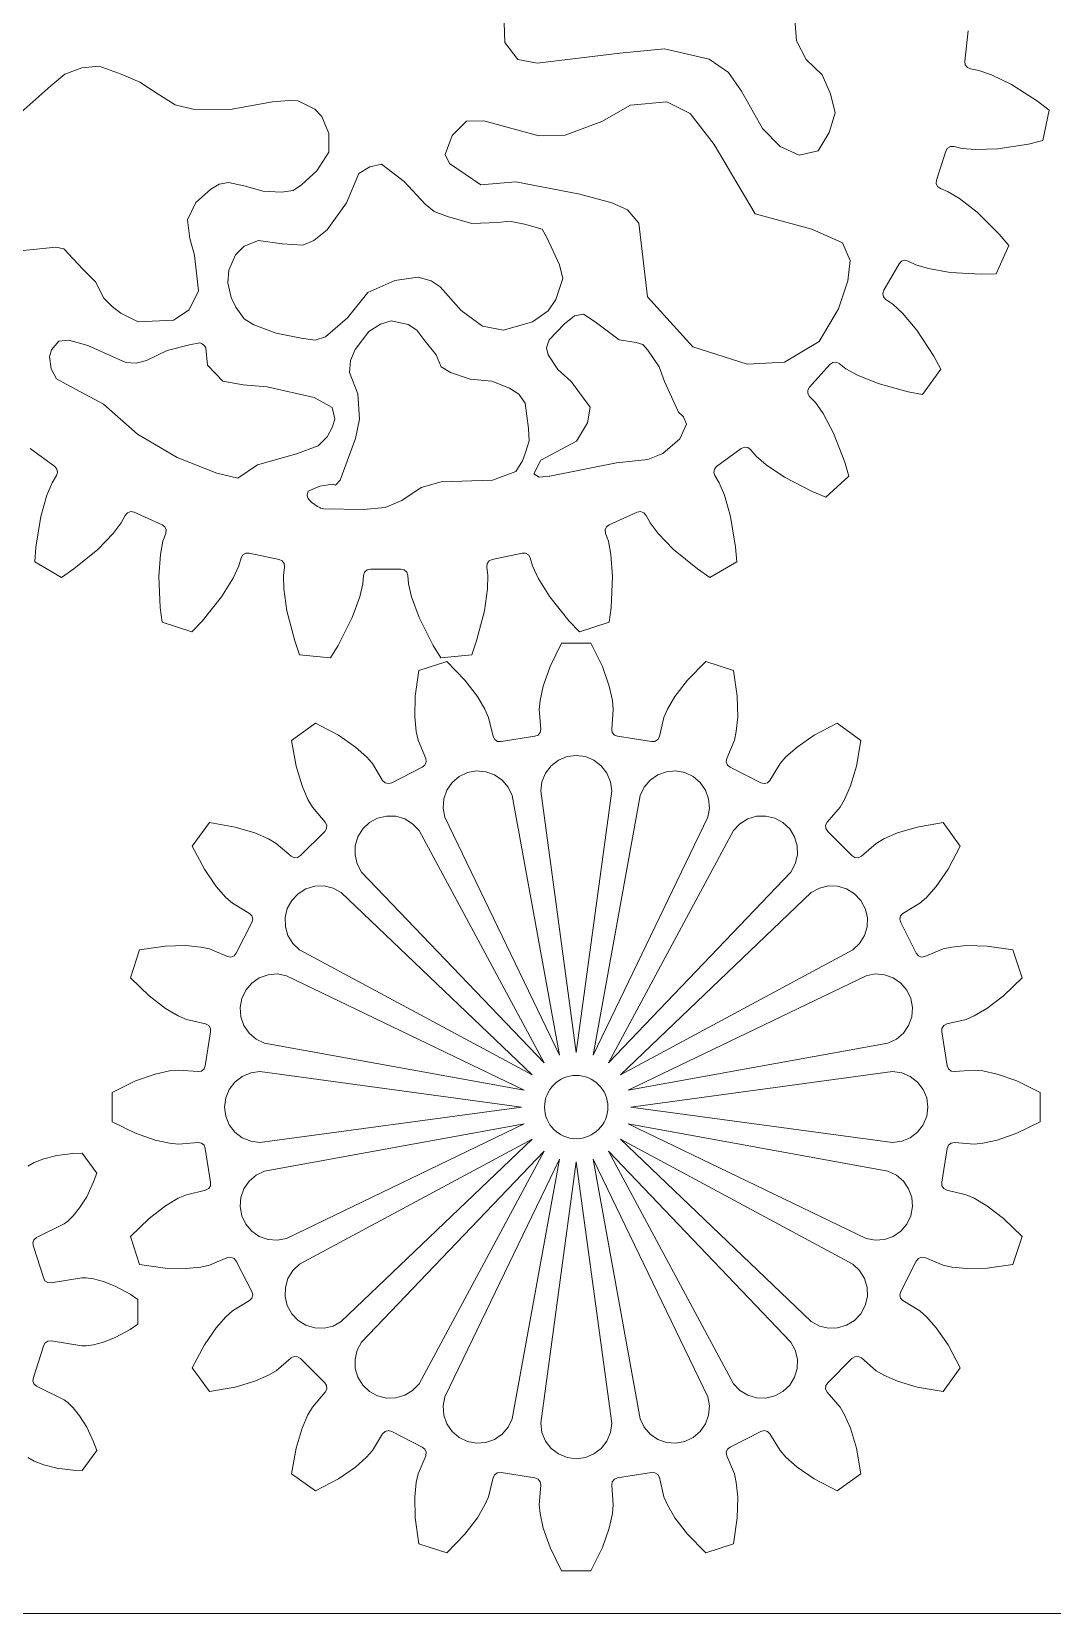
# Model space of a CAD drawing. Header units: millimetres. Extents: x -584 to 91, y -356 to 139.
# Drawn here: x -39.8 to 8.6, y -165.5 to -90.5 of the extents above; entities that cross this region are included whole.
import ezdxf

# ---------------------------------------------------------------- set-up
doc = ezdxf.new("R2010")
doc.units = ezdxf.units.MM
doc.layers.get('0').update_dxf_attribs({"linetype": 'CONTINUOUS'})

msp = doc.modelspace()

# ---------------------------------------------------------------- linework, layer by layer
at = {"color": 1, "lineweight": 0}
for p, q in [((-17.443, -89.181), (-17.388, -91.037)), ((-3.557, -90.953), (-3.642, -89.955)), ((-17.388, -91.037), (-16.759, -91.846)), ((-11.931, -91.548), (-9.82, -91.34)), ((-9.82, -91.34), (-7.698, -91.825)), ((-3.097, -91.848), (-3.557, -90.953)), ((-37.427, -92.237), (-36.603, -92.163)), ((-36.603, -92.163), (-35.56, -92.534)), ((-16.759, -91.846), (-15.848, -92.021)), ((-15.848, -92.021), (-11.931, -91.548)), ((-7.698, -91.825), (-6.783, -92.46)), ((-2.337, -92.569), (-3.097, -91.848)), ((-38.894, -93.088), (-38.234, -92.537)), ((-38.234, -92.537), (-37.427, -92.237)), ((-35.56, -92.534), (-34.678, -92.911)), ((-34.678, -92.911), (-33.853, -93.452)), ((-6.783, -92.46), (-6.169, -93.342)), ((-1.955, -93.464), (-2.337, -92.569)), ((-40.32, -94.351), (-38.894, -93.088)), ((-33.853, -93.452), (-32.999, -93.989)), ((-6.169, -93.342), (-5.17, -95.113)), ((-1.724, -94.366), (-1.955, -93.464)), ((-32.999, -93.989), (-32.165, -94.204)), ((-32.165, -94.204), (-30.395, -94.212)), ((-30.395, -94.212), (-28.388, -93.856)), ((-28.388, -93.856), (-27.601, -93.785)), ((-27.601, -93.785), (-27.189, -93.797)), ((-27.189, -93.797), (-26.772, -94.001)), ((-26.772, -94.001), (-26.386, -94.206)), ((-26.386, -94.206), (-26.06, -94.541)), ((-12.787, -94.778), (-11.427, -94.013)), ((-11.427, -94.013), (-9.704, -93.85)), ((-9.704, -93.85), (-8.603, -94.408)), ((-8.603, -94.408), (-7.456, -95.866)), ((-2.018, -95.298), (-1.724, -94.366)), ((-26.06, -94.541), (-25.72, -95.352)), ((-19.881, -95.448), (-19.199, -94.767)), ((-19.199, -94.767), (-18.37, -94.746)), ((-18.37, -94.746), (-15.771, -95.462)), ((-14.522, -95.431), (-12.787, -94.778)), ((-5.17, -95.113), (-4.336, -95.973)), ((-25.72, -95.352), (-25.724, -96.238)), ((-20.205, -96.345), (-19.881, -95.448)), ((-15.771, -95.462), (-14.522, -95.431)), ((-7.456, -95.866), (-5.524, -99.152)), ((-2.536, -96.166), (-2.018, -95.298)), ((-25.724, -96.238), (-26.291, -97.115)), ((-20.004, -96.768), (-20.205, -96.345)), ((-4.336, -95.973), (-3.433, -96.373)), ((-3.433, -96.373), (-2.536, -96.166)), ((-26.291, -97.115), (-27.017, -97.777)), ((-24.883, -98.644), (-24.301, -97.241)), ((-24.301, -97.241), (-23.785, -96.932)), ((-23.785, -96.932), (-23.228, -96.804)), ((-23.228, -96.804), (-22.146, -97.628)), ((-18.527, -97.786), (-20.004, -96.768)), ((-31.312, -97.99), (-32.028, -98.617)), ((-30.918, -97.751), (-31.312, -97.99)), ((-30.485, -97.667), (-30.918, -97.751)), ((-29.665, -97.846), (-30.485, -97.667)), ((-28.844, -98.086), (-29.665, -97.846)), ((-27.97, -98.136), (-28.844, -98.086)), ((-27.413, -98.046), (-27.97, -98.136)), ((-27.017, -97.777), (-27.413, -98.046)), ((-22.146, -97.628), (-21.15, -98.704)), ((-16.855, -97.635), (-18.527, -97.786)), ((-13.835, -98.221), (-16.855, -97.635)), ((-32.028, -98.617), (-32.419, -99.443)), ((-25.803, -99.911), (-24.883, -98.644)), ((-21.15, -98.704), (-20.731, -99.049)), ((-12.307, -98.642), (-13.835, -98.221)), ((-11.575, -98.966), (-12.307, -98.642)), ((-11.037, -99.603), (-11.575, -98.966)), ((-32.419, -99.443), (-32.31, -100.332)), ((-20.731, -99.049), (-20.106, -99.283)), ((-20.106, -99.283), (-18.945, -99.614)), ((-18.945, -99.614), (-17.707, -99.573)), ((-17.707, -99.573), (-17.157, -99.504)), ((-17.157, -99.504), (-16.455, -99.648)), ((-16.455, -99.648), (-15.61, -99.889)), ((-10.617, -103.097), (-11.037, -99.603)), ((-5.524, -99.152), (-2.836, -99.892)), ((-32.31, -100.332), (-32.082, -101.118)), ((-29.732, -100.699), (-29.053, -100.422)), ((-29.053, -100.422), (-27.932, -100.583)), ((-26.951, -100.652), (-26.436, -100.427)), ((-26.436, -100.427), (-25.803, -99.911)), ((-15.61, -99.889), (-15.396, -100.288)), ((-15.396, -100.288), (-14.798, -101.574)), ((-2.836, -99.892), (-1.375, -100.542)), ((-38.664, -100.739), (-40.354, -100.915)), ((-38.286, -100.813), (-38.664, -100.739)), ((-37.381, -101.778), (-38.286, -100.813)), ((-32.082, -101.118), (-31.9, -102.811)), ((-30.468, -101.83), (-30.147, -101.1)), ((-30.147, -101.1), (-29.732, -100.699)), ((-27.932, -100.583), (-26.951, -100.652)), ((-1.375, -100.542), (-1.023, -101.379)), ((-36.783, -102.387), (-37.381, -101.778)), ((-30.516, -102.424), (-30.468, -101.83)), ((-14.798, -101.574), (-14.64, -102.224)), ((-1.023, -101.379), (-1.127, -102.331)), ((-36.392, -103.155), (-36.783, -102.387)), ((-30.347, -103.124), (-30.516, -102.424)), ((-22.59, -102.316), (-23.88, -102.887)), ((-21.49, -102.155), (-22.59, -102.316)), ((-20.867, -102.333), (-21.49, -102.155)), ((-20.446, -102.612), (-20.867, -102.333)), ((-19.451, -103.734), (-20.446, -102.612)), ((-14.64, -102.224), (-14.959, -103.217)), ((-1.127, -102.331), (-1.568, -103.667)), ((-35.997, -103.557), (-36.392, -103.155)), ((-31.9, -102.811), (-32.342, -103.707)), ((-30.347, -103.124), (-30.128, -103.584)), ((-23.88, -102.887), (-24.833, -104.095)), ((-14.959, -103.217), (-15.327, -103.753)), ((-8.48, -105.46), (-10.617, -103.097)), ((-35.578, -103.867), (-35.997, -103.557)), ((-34.756, -104.277), (-35.578, -103.867)), ((-33.08, -104.194), (-34.756, -104.277)), ((-32.342, -103.707), (-33.08, -104.194)), ((-29.734, -104.14), (-30.128, -103.584)), ((-29.279, -104.416), (-29.734, -104.14)), ((-24.833, -104.095), (-25.888, -104.99)), ((-18.436, -104.49), (-19.451, -103.734)), ((-15.327, -103.753), (-16.074, -104.279)), ((-14.083, -104.002), (-14.573, -104.391)), ((-13.658, -103.909), (-14.083, -104.002)), ((-13.107, -104.28), (-13.658, -103.909)), ((-1.568, -103.667), (-2.488, -105.215)), ((-28.216, -104.817), (-29.279, -104.416)), ((-27.033, -105.056), (-28.216, -104.817)), ((-24.475, -105.59), (-23.825, -104.733)), ((-23.825, -104.733), (-23.275, -104.388)), ((-23.275, -104.388), (-22.774, -104.227)), ((-22.774, -104.227), (-21.96, -104.408)), ((-21.96, -104.408), (-21.545, -104.678)), ((-21.545, -104.678), (-21.228, -105.122)), ((-17.443, -104.67), (-18.436, -104.49)), ((-16.074, -104.279), (-17.443, -104.67)), ((-14.573, -104.391), (-15.276, -105.133)), ((-11.971, -105.133), (-13.107, -104.28)), ((-38.872, -105.603), (-38.958, -105.942)), ((-38.513, -105.201), (-38.872, -105.603)), ((-38.051, -105.149), (-38.513, -105.201)), ((-37.142, -105.408), (-38.051, -105.149)), ((-35.336, -106.199), (-37.142, -105.408)), ((-33.39, -105.64), (-34.364, -106.107)), ((-32.328, -105.377), (-33.39, -105.64)), ((-31.839, -105.279), (-32.328, -105.377)), ((-31.794, -105.286), (-31.839, -105.279)), ((-31.751, -105.311), (-31.794, -105.286)), ((-31.751, -105.311), (-31.707, -105.338)), ((-31.707, -105.338), (-31.654, -105.378)), ((-31.654, -105.378), (-31.617, -105.416)), ((-31.617, -105.416), (-31.581, -105.462)), ((-31.581, -105.462), (-31.55, -105.504)), ((-31.478, -106.326), (-31.55, -105.504)), ((-26.373, -105.147), (-27.033, -105.056)), ((-25.888, -104.99), (-26.373, -105.147)), ((-24.703, -106.111), (-24.475, -105.59)), ((-21.228, -105.122), (-20.63, -105.844)), ((-15.276, -105.133), (-15.414, -105.507)), ((-15.414, -105.507), (-15.325, -105.84)), ((-11.156, -105.26), (-11.971, -105.133)), ((-10.845, -105.349), (-11.156, -105.26)), ((-10.613, -105.626), (-10.845, -105.349)), ((-10.074, -106.408), (-10.613, -105.626)), ((-5.896, -106.289), (-8.48, -105.46)), ((-2.488, -105.215), (-4.133, -106.185)), ((-38.958, -105.942), (-38.889, -106.502)), ((-34.849, -106.246), (-35.336, -106.199)), ((-34.364, -106.107), (-34.849, -106.246)), ((-30.754, -107.09), (-31.478, -106.326)), ((-24.742, -106.68), (-24.703, -106.111)), ((-20.63, -105.844), (-20.399, -106.406)), ((-20.399, -106.406), (-19.955, -106.681)), ((-15.325, -105.84), (-14.865, -106.532)), ((-9.81, -107.104), (-10.074, -106.408)), ((-4.133, -106.185), (-5.896, -106.289)), ((-38.889, -106.502), (-38.623, -106.98)), ((-38.623, -106.98), (-38.179, -107.24)), ((-29.788, -107.273), (-30.754, -107.09)), ((-24.353, -107.698), (-24.742, -106.68)), ((-19.955, -106.681), (-19.031, -106.994)), ((-19.031, -106.994), (-17.993, -107.092)), ((-17.993, -107.092), (-17.16, -107.429)), ((-14.865, -106.532), (-14.244, -107.113)), ((-14.244, -107.113), (-13.332, -108.322)), ((-9.159, -108.563), (-9.81, -107.104)), ((-38.179, -107.24), (-36.398, -108.189)), ((-28.642, -107.367), (-29.788, -107.273)), ((-26.417, -107.862), (-28.642, -107.367)), ((-25.564, -108.338), (-26.417, -107.862)), ((-24.265, -108.894), (-24.353, -107.698)), ((-17.16, -107.429), (-16.72, -107.702)), ((-16.72, -107.702), (-16.422, -108.13)), ((-36.398, -108.189), (-34.796, -109.605)), ((-25.441, -108.882), (-25.564, -108.338)), ((-16.422, -108.13), (-16.254, -109.34)), ((-13.332, -108.322), (-13.465, -109.071)), ((-8.915, -108.784), (-9.159, -108.563)), ((-25.799, -109.738), (-25.549, -109.264)), ((-25.549, -109.264), (-25.441, -108.882)), ((-24.454, -109.804), (-24.265, -108.894)), ((-16.254, -109.34), (-16.227, -109.92)), ((-13.465, -109.071), (-13.979, -109.941)), ((-9.084, -109.829), (-8.769, -109.126)), ((-8.769, -109.126), (-8.915, -108.784)), ((-34.796, -109.605), (-32.904, -110.704)), ((-27.25, -110.532), (-26.225, -110.157)), ((-26.225, -110.157), (-25.799, -109.738)), ((-25.187, -111.78), (-24.454, -109.804)), ((-16.227, -109.92), (-16.415, -110.526)), ((-13.979, -109.941), (-15.679, -110.829)), ((-9.9, -110.525), (-9.084, -109.829)), ((-32.904, -110.704), (-31.027, -111.452)), ((-29.096, -111.057), (-27.25, -110.532)), ((-16.542, -110.863), (-16.856, -111.375)), ((-16.415, -110.526), (-16.542, -110.863)), ((-15.679, -110.829), (-16.01, -111.478)), ((-15.25, -111.602), (-12.086, -110.958)), ((-12.086, -110.958), (-10.609, -110.805)), ((-10.609, -110.805), (-9.9, -110.525)), ((-31.027, -111.452), (-30.04, -111.691)), ((-30.04, -111.691), (-29.096, -111.057)), ((-16.856, -111.375), (-17.969, -111.789)), ((-16.01, -111.478), (-15.751, -111.644)), ((-15.751, -111.644), (-15.287, -111.592)), ((-15.287, -111.592), (-15.25, -111.602)), ((-26.755, -112.488), (-26.736, -112.409)), ((-26.736, -112.409), (-26.707, -112.304)), ((-26.707, -112.304), (-26.148, -112.071)), ((-26.148, -112.071), (-25.551, -111.981)), ((-25.551, -111.981), (-25.41, -112.021)), ((-25.41, -112.021), (-25.187, -111.78)), ((-21.355, -112.124), (-22.257, -112.746)), ((-20.405, -111.861), (-21.355, -112.124)), ((-17.969, -111.789), (-20.405, -111.861)), ((-26.741, -112.57), (-26.755, -112.488)), ((-26.707, -112.646), (-26.741, -112.57)), ((-26.645, -112.725), (-26.707, -112.646)), ((-26.525, -112.849), (-26.645, -112.725)), ((-26.255, -113.04), (-26.525, -112.849)), ((-26.187, -113.064), (-26.255, -113.04)), ((-26.156, -113.073), (-26.187, -113.064)), ((-26.118, -113.114), (-26.156, -113.073)), ((-25.964, -113.15), (-26.118, -113.114)), ((-24.079, -113.176), (-25.964, -113.15)), ((-23.057, -113.081), (-24.079, -113.176)), ((-22.257, -112.746), (-23.057, -113.081)), ((-15.186, -125.325), (-14.838, -125.058)), ((-14.838, -125.058), (-14.433, -124.89)), ((-14.433, -124.89), (-13.999, -124.833)), ((-13.999, -124.833), (-13.564, -124.89)), ((-13.564, -124.89), (-13.159, -125.058)), ((-13.159, -125.058), (-12.811, -125.325)), ((-19.879, -126.122), (-19.545, -125.838)), ((-19.545, -125.838), (-19.149, -125.649)), ((-19.149, -125.649), (-18.718, -125.569)), ((-18.718, -125.569), (-18.281, -125.603)), ((-18.281, -125.603), (-17.868, -125.75)), ((-17.868, -125.75), (-17.507, -125.998)), ((-15.621, -126.078), (-15.453, -125.673)), ((-15.453, -125.673), (-15.186, -125.325)), ((-12.811, -125.325), (-12.544, -125.673)), ((-12.544, -125.673), (-12.376, -126.078)), ((-10.491, -125.998), (-10.129, -125.75)), ((-10.129, -125.75), (-9.716, -125.603)), ((-9.716, -125.603), (-9.279, -125.569)), ((-9.279, -125.569), (-8.848, -125.649)), ((-8.848, -125.649), (-8.452, -125.838)), ((-8.452, -125.838), (-8.119, -126.122)), ((-20.273, -126.897), (-20.127, -126.484)), ((-20.127, -126.484), (-19.879, -126.122)), ((-17.507, -125.998), (-17.222, -126.331)), ((-17.222, -126.331), (-17.033, -126.727)), ((-15.678, -126.513), (-15.621, -126.078)), ((-15.678, -126.513), (-13.999, -138.913)), ((-13.999, -138.913), (-12.319, -126.513)), ((-12.376, -126.078), (-12.319, -126.513)), ((-10.964, -126.727), (-10.775, -126.331)), ((-10.775, -126.331), (-10.491, -125.998)), ((-8.119, -126.122), (-7.87, -126.484)), ((-7.87, -126.484), (-7.724, -126.897)), ((-20.308, -127.334), (-20.273, -126.897)), ((-20.228, -127.765), (-20.308, -127.334)), ((-14.799, -139.039), (-17.033, -126.727)), ((-10.964, -126.727), (-13.199, -139.039)), ((-7.69, -127.334), (-7.769, -127.765)), ((-7.724, -126.897), (-7.69, -127.334)), ((-24.114, -128.318), (-23.796, -128.016)), ((-23.796, -128.016), (-23.411, -127.807)), ((-23.411, -127.807), (-22.985, -127.705)), ((-22.985, -127.705), (-22.546, -127.716)), ((-22.546, -127.716), (-22.126, -127.841)), ((-22.126, -127.841), (-21.752, -128.07)), ((-21.752, -128.07), (-21.45, -128.388)), ((-20.228, -127.765), (-14.799, -139.039)), ((-13.199, -139.039), (-7.769, -127.765)), ((-6.547, -128.388), (-6.245, -128.07)), ((-6.245, -128.07), (-5.871, -127.841)), ((-5.871, -127.841), (-5.451, -127.716)), ((-5.451, -127.716), (-5.013, -127.705)), ((-5.013, -127.705), (-4.586, -127.807)), ((-4.586, -127.807), (-4.201, -128.016)), ((-4.201, -128.016), (-3.883, -128.318)), ((-24.468, -129.112), (-24.343, -128.692)), ((-24.343, -128.692), (-24.114, -128.318)), ((-15.52, -139.407), (-21.45, -128.388)), ((-6.547, -128.388), (-12.477, -139.407)), ((-3.883, -128.318), (-3.654, -128.692)), ((-3.654, -128.692), (-3.529, -129.112)), ((-24.479, -129.551), (-24.468, -129.112)), ((-24.377, -129.977), (-24.479, -129.551)), ((-3.518, -129.551), (-3.62, -129.977)), ((-3.529, -129.112), (-3.518, -129.551)), ((-24.168, -130.362), (-24.377, -129.977)), ((-24.168, -130.362), (-15.52, -139.407)), ((-12.477, -139.407), (-3.829, -130.362)), ((-3.62, -129.977), (-3.829, -130.362)), ((-27.182, -131.386), (-26.808, -131.157)), ((-26.808, -131.157), (-26.388, -131.032)), ((-26.388, -131.032), (-25.949, -131.021)), ((-25.949, -131.021), (-25.523, -131.123)), ((-25.523, -131.123), (-25.138, -131.332)), ((-2.859, -131.332), (-2.474, -131.123)), ((-2.474, -131.123), (-2.048, -131.021)), ((-2.048, -131.021), (-1.609, -131.032)), ((-1.609, -131.032), (-1.189, -131.157)), ((-1.189, -131.157), (-0.815, -131.386)), ((-27.693, -132.089), (-27.484, -131.704)), ((-27.484, -131.704), (-27.182, -131.386)), ((-16.093, -139.98), (-25.138, -131.332)), ((-2.859, -131.332), (-11.904, -139.98)), ((-0.815, -131.386), (-0.513, -131.704)), ((-0.513, -131.704), (-0.304, -132.089)), ((-27.795, -132.516), (-27.693, -132.089)), ((-27.784, -132.954), (-27.795, -132.516)), ((-0.304, -132.089), (-0.202, -132.516)), ((-0.202, -132.516), (-0.213, -132.954)), ((-27.659, -133.374), (-27.784, -132.954)), ((-27.43, -133.748), (-27.659, -133.374)), ((-0.338, -133.374), (-0.567, -133.748)), ((-0.213, -132.954), (-0.338, -133.374)), ((-27.112, -134.05), (-27.43, -133.748)), ((-27.112, -134.05), (-16.093, -139.98)), ((-11.904, -139.98), (-0.885, -134.05)), ((-0.567, -133.748), (-0.885, -134.05)), ((-29.663, -135.955), (-29.378, -135.622)), ((-29.378, -135.622), (-29.017, -135.373)), ((-29.017, -135.373), (-28.603, -135.227)), ((-28.603, -135.227), (-28.166, -135.192)), ((-28.166, -135.192), (-27.735, -135.272)), ((-16.461, -140.702), (-27.735, -135.272)), ((-0.262, -135.272), (-11.536, -140.702)), ((-0.262, -135.272), (0.169, -135.192)), ((0.169, -135.192), (0.606, -135.227)), ((0.606, -135.227), (1.019, -135.373)), ((1.019, -135.373), (1.381, -135.622)), ((1.381, -135.622), (1.665, -135.955)), ((-29.931, -136.782), (-29.851, -136.351)), ((-29.851, -136.351), (-29.663, -135.955)), ((1.665, -135.955), (1.854, -136.351)), ((1.854, -136.351), (1.934, -136.782)), ((-29.897, -137.219), (-29.931, -136.782)), ((1.934, -136.782), (1.9, -137.219)), ((-29.751, -137.632), (-29.897, -137.219)), ((-29.502, -137.994), (-29.751, -137.632)), ((1.753, -137.632), (1.505, -137.994)), ((1.9, -137.219), (1.753, -137.632)), ((-29.169, -138.278), (-29.502, -137.994)), ((-28.773, -138.467), (-29.169, -138.278)), ((-28.773, -138.467), (-16.461, -140.702)), ((-11.536, -140.702), (0.776, -138.467)), ((1.172, -138.278), (0.776, -138.467)), ((1.505, -137.994), (1.172, -138.278)), ((-30.175, -140.314), (-29.827, -140.047)), ((-29.827, -140.047), (-29.422, -139.879)), ((-29.422, -139.879), (-28.988, -139.822)), ((-16.588, -141.502), (-28.988, -139.822)), ((0.99, -139.822), (-11.41, -141.502)), ((0.99, -139.822), (1.425, -139.879)), ((1.425, -139.879), (1.83, -140.047)), ((1.83, -140.047), (2.178, -140.314)), ((-30.61, -141.067), (-30.442, -140.662)), ((-30.442, -140.662), (-30.175, -140.314)), ((2.178, -140.314), (2.445, -140.662)), ((2.445, -140.662), (2.613, -141.067)), ((-30.667, -141.502), (-30.61, -141.067)), ((-30.61, -141.936), (-30.667, -141.502)), ((-28.988, -143.181), (-16.588, -141.502)), ((-11.41, -141.502), (0.99, -143.181)), ((2.613, -141.067), (2.67, -141.502)), ((2.67, -141.502), (2.613, -141.936)), ((-30.442, -142.341), (-30.61, -141.936)), ((-30.175, -142.689), (-30.442, -142.341)), ((-16.461, -142.302), (-28.773, -144.536)), ((-27.735, -147.731), (-16.461, -142.302)), ((-11.536, -142.302), (-0.262, -147.731)), ((0.776, -144.536), (-11.536, -142.302)), ((2.445, -142.341), (2.178, -142.689)), ((2.613, -141.936), (2.445, -142.341)), ((-29.827, -142.956), (-30.175, -142.689)), ((-29.422, -143.124), (-29.827, -142.956)), ((-28.988, -143.181), (-29.422, -143.124)), ((-16.093, -143.023), (-27.112, -148.953)), ((-25.138, -151.671), (-16.093, -143.023)), ((-0.885, -148.953), (-11.904, -143.023)), ((-11.904, -143.023), (-2.859, -151.671)), ((1.425, -143.124), (0.99, -143.181)), ((1.83, -142.956), (1.425, -143.124)), ((2.178, -142.689), (1.83, -142.956)), ((-15.52, -143.596), (-24.168, -152.641)), ((-21.45, -154.615), (-15.52, -143.596)), ((-12.477, -143.596), (-6.547, -154.615)), ((-3.829, -152.641), (-12.477, -143.596)), ((-29.169, -144.725), (-28.773, -144.536)), ((-14.799, -143.964), (-20.228, -155.238)), ((-17.033, -156.276), (-14.799, -143.964)), ((-13.999, -144.091), (-15.678, -156.491)), ((-12.319, -156.491), (-13.999, -144.091)), ((-13.199, -143.964), (-10.964, -156.276)), ((-7.769, -155.238), (-13.199, -143.964)), ((0.776, -144.536), (1.172, -144.725)), ((-29.897, -145.784), (-29.751, -145.371)), ((-29.751, -145.371), (-29.502, -145.01)), ((-29.502, -145.01), (-29.169, -144.725)), ((1.172, -144.725), (1.505, -145.01)), ((1.505, -145.01), (1.753, -145.371)), ((1.753, -145.371), (1.9, -145.784)), ((-29.931, -146.221), (-29.897, -145.784)), ((1.9, -145.784), (1.934, -146.221)), ((-29.851, -146.652), (-29.931, -146.221)), ((-29.663, -147.048), (-29.851, -146.652)), ((1.854, -146.652), (1.665, -147.048)), ((1.934, -146.221), (1.854, -146.652)), ((-29.378, -147.382), (-29.663, -147.048)), ((-29.017, -147.63), (-29.378, -147.382)), ((-28.603, -147.776), (-29.017, -147.63)), ((1.019, -147.63), (0.606, -147.776)), ((1.381, -147.382), (1.019, -147.63)), ((1.665, -147.048), (1.381, -147.382)), ((-28.166, -147.811), (-28.603, -147.776)), ((-27.735, -147.731), (-28.166, -147.811)), ((0.169, -147.811), (-0.262, -147.731)), ((0.606, -147.776), (0.169, -147.811)), ((-27.43, -149.255), (-27.112, -148.953)), ((-0.885, -148.953), (-0.567, -149.255)), ((-27.784, -150.049), (-27.659, -149.629)), ((-27.659, -149.629), (-27.43, -149.255)), ((-0.567, -149.255), (-0.338, -149.629)), ((-0.338, -149.629), (-0.213, -150.049)), ((-27.795, -150.487), (-27.784, -150.049)), ((-27.693, -150.914), (-27.795, -150.487)), ((-0.202, -150.487), (-0.304, -150.914)), ((-0.213, -150.049), (-0.202, -150.487)), ((-27.484, -151.299), (-27.693, -150.914)), ((-27.182, -151.617), (-27.484, -151.299)), ((-0.513, -151.299), (-0.815, -151.617)), ((-0.304, -150.914), (-0.513, -151.299)), ((-26.808, -151.846), (-27.182, -151.617)), ((-26.388, -151.971), (-26.808, -151.846)), ((-25.949, -151.982), (-26.388, -151.971)), ((-25.523, -151.88), (-25.949, -151.982)), ((-25.138, -151.671), (-25.523, -151.88)), ((-2.474, -151.88), (-2.859, -151.671)), ((-2.048, -151.982), (-2.474, -151.88)), ((-1.609, -151.971), (-2.048, -151.982)), ((-1.189, -151.846), (-1.609, -151.971)), ((-0.815, -151.617), (-1.189, -151.846)), ((-24.377, -153.026), (-24.168, -152.641)), ((-3.829, -152.641), (-3.62, -153.026)), ((-24.479, -153.452), (-24.377, -153.026)), ((-24.468, -153.891), (-24.479, -153.452)), ((-3.62, -153.026), (-3.518, -153.452)), ((-3.518, -153.452), (-3.529, -153.891)), ((-24.343, -154.311), (-24.468, -153.891)), ((-24.114, -154.685), (-24.343, -154.311)), ((-3.654, -154.311), (-3.883, -154.685)), ((-3.529, -153.891), (-3.654, -154.311)), ((-23.796, -154.987), (-24.114, -154.685)), ((-23.411, -155.196), (-23.796, -154.987)), ((-22.985, -155.298), (-23.411, -155.196)), ((-22.126, -155.162), (-22.546, -155.287)), ((-21.752, -154.933), (-22.126, -155.162)), ((-21.45, -154.615), (-21.752, -154.933)), ((-6.245, -154.933), (-6.547, -154.615)), ((-5.871, -155.162), (-6.245, -154.933)), ((-5.451, -155.287), (-5.871, -155.162)), ((-4.586, -155.196), (-5.013, -155.298)), ((-4.201, -154.987), (-4.586, -155.196)), ((-3.883, -154.685), (-4.201, -154.987)), ((-22.546, -155.287), (-22.985, -155.298)), ((-20.308, -155.669), (-20.228, -155.238)), ((-20.273, -156.106), (-20.308, -155.669)), ((-7.769, -155.238), (-7.69, -155.669)), ((-7.69, -155.669), (-7.724, -156.106)), ((-5.013, -155.298), (-5.451, -155.287)), ((-20.127, -156.519), (-20.273, -156.106)), ((-19.879, -156.881), (-20.127, -156.519)), ((-17.222, -156.672), (-17.507, -157.005)), ((-17.033, -156.276), (-17.222, -156.672)), ((-15.621, -156.925), (-15.678, -156.491)), ((-12.319, -156.491), (-12.376, -156.925)), ((-10.775, -156.672), (-10.964, -156.276)), ((-10.491, -157.005), (-10.775, -156.672)), ((-7.87, -156.519), (-8.119, -156.881)), ((-7.724, -156.106), (-7.87, -156.519)), ((-19.545, -157.166), (-19.879, -156.881)), ((-19.149, -157.354), (-19.545, -157.166)), ((-18.718, -157.434), (-19.149, -157.354)), ((-18.281, -157.4), (-18.718, -157.434)), ((-17.868, -157.253), (-18.281, -157.4)), ((-17.507, -157.005), (-17.868, -157.253)), ((-15.453, -157.33), (-15.621, -156.925)), ((-15.186, -157.678), (-15.453, -157.33)), ((-12.544, -157.33), (-12.811, -157.678)), ((-12.376, -156.925), (-12.544, -157.33)), ((-10.129, -157.253), (-10.491, -157.005)), ((-9.716, -157.4), (-10.129, -157.253)), ((-9.279, -157.434), (-9.716, -157.4)), ((-8.848, -157.354), (-9.279, -157.434)), ((-8.452, -157.166), (-8.848, -157.354)), ((-8.119, -156.881), (-8.452, -157.166)), ((-14.838, -157.945), (-15.186, -157.678)), ((-14.433, -158.113), (-14.838, -157.945)), ((-13.999, -158.17), (-14.433, -158.113)), ((-13.564, -158.113), (-13.999, -158.17)), ((-13.159, -157.945), (-13.564, -158.113)), ((-12.811, -157.678), (-13.159, -157.945))]:
    msp.add_line(p, q, dxfattribs=at)
at = {"color": 5, "lineweight": 0}
for p, q in [((4.422, -91.93), (4.573, -90.491)), ((4.441, -92.091), (4.422, -91.93)), ((4.539, -92.221), (4.441, -92.091)), ((4.688, -92.285), (4.539, -92.221)), ((5.082, -92.358), (4.688, -92.285)), ((5.678, -92.564), (5.082, -92.358)), ((6.624, -93.023), (5.678, -92.564)), ((7.861, -93.821), (6.624, -93.023)), ((8.416, -94.248), (7.861, -93.821)), ((8.11, -95.69), (8.416, -94.248)), ((3.601, -96.043), (3.743, -95.964)), ((3.743, -95.964), (3.906, -95.967)), ((3.906, -95.967), (4.295, -96.059)), ((5.975, -96.08), (7.429, -95.854)), ((7.429, -95.854), (8.11, -95.69)), ((3.071, -97.558), (3.518, -96.183)), ((3.518, -96.183), (3.601, -96.043)), ((4.295, -96.059), (4.924, -96.114)), ((4.924, -96.114), (5.975, -96.08)), ((3.056, -97.72), (3.071, -97.558)), ((3.125, -97.867), (3.056, -97.72)), ((3.257, -97.961), (3.125, -97.867)), ((3.627, -98.115), (3.257, -97.961)), ((4.168, -98.44), (3.627, -98.115)), ((4.998, -99.086), (4.168, -98.44)), ((6.042, -100.123), (4.998, -99.086)), ((6.496, -100.656), (6.042, -100.123)), ((5.896, -102.003), (6.496, -100.656)), ((0.579, -102.783), (1.302, -101.53)), ((1.302, -101.53), (1.413, -101.411)), ((1.413, -101.411), (1.568, -101.363)), ((1.568, -101.363), (1.727, -101.399)), ((1.727, -101.399), (2.089, -101.571)), ((2.089, -101.571), (2.692, -101.755)), ((2.692, -101.755), (3.727, -101.94)), ((3.727, -101.94), (5.196, -102.022)), ((5.196, -102.022), (5.896, -102.003)), ((0.531, -102.938), (0.579, -102.783)), ((0.568, -103.096), (0.531, -102.938)), ((0.678, -103.216), (0.568, -103.096)), ((1.008, -103.443), (0.678, -103.216)), ((1.469, -103.874), (1.008, -103.443)), ((2.146, -104.677), (1.469, -103.874)), ((2.952, -105.909), (2.146, -104.677)), ((-2.944, -107.375), (-1.977, -106.3)), ((-1.977, -106.3), (-1.844, -106.207)), ((-1.844, -106.207), (-1.682, -106.192)), ((-1.682, -106.192), (-1.534, -106.261)), ((-1.534, -106.261), (-1.216, -106.504)), ((3.286, -106.525), (2.952, -105.909)), ((-1.216, -106.504), (-0.664, -106.81)), ((-0.664, -106.81), (0.31, -107.205)), ((0.31, -107.205), (1.73, -107.591)), ((2.419, -107.718), (3.286, -106.525)), ((-3.023, -107.517), (-2.944, -107.375)), ((-3.021, -107.679), (-3.023, -107.517)), ((-2.938, -107.819), (-3.021, -107.679)), ((-2.662, -108.11), (-2.938, -107.819)), ((1.73, -107.591), (2.419, -107.718)), ((-2.301, -108.627), (-2.662, -108.11)), ((-1.805, -109.554), (-2.301, -108.627)), ((-1.273, -110.927), (-1.805, -109.554)), ((-39.883, -110.285), (-38.713, -111.135)), ((-7.345, -111.135), (-6.176, -110.285)), ((-6.176, -110.285), (-6.026, -110.221)), ((-6.026, -110.221), (-5.865, -110.24)), ((-5.865, -110.24), (-5.735, -110.338)), ((-5.735, -110.338), (-5.474, -110.642)), ((-5.474, -110.642), (-4.998, -111.055)), ((-1.075, -111.598), (-1.273, -110.927)), ((-38.628, -111.57), (-38.836, -111.912)), ((-38.713, -111.135), (-38.606, -111.257)), ((-38.575, -111.416), (-38.628, -111.57)), ((-38.606, -111.257), (-38.575, -111.416)), ((-7.484, -111.416), (-7.452, -111.257)), ((-7.431, -111.57), (-7.484, -111.416)), ((-7.452, -111.257), (-7.345, -111.135)), ((-7.222, -111.912), (-7.431, -111.57)), ((-4.998, -111.055), (-4.127, -111.645)), ((-4.127, -111.645), (-2.818, -112.318)), ((-2.171, -112.585), (-1.075, -111.598)), ((-38.836, -111.912), (-39.083, -112.493)), ((-6.976, -112.493), (-7.222, -111.912)), ((-2.818, -112.318), (-2.171, -112.585)), ((-39.083, -112.493), (-39.374, -113.503)), ((-6.684, -113.503), (-6.976, -112.493)), ((-39.374, -113.503), (-39.609, -114.956)), ((-35.94, -114.308), (-35.56, -113.804)), ((-35.56, -113.804), (-35.368, -113.452)), ((-35.368, -113.452), (-35.261, -113.33)), ((-35.261, -113.33), (-35.107, -113.277)), ((-35.107, -113.277), (-34.948, -113.309)), ((-34.948, -113.309), (-33.627, -113.897)), ((-33.627, -113.897), (-33.497, -113.994)), ((-12.562, -113.994), (-12.432, -113.897)), ((-12.432, -113.897), (-11.111, -113.309)), ((-11.111, -113.309), (-10.952, -113.277)), ((-10.952, -113.277), (-10.798, -113.33)), ((-10.798, -113.33), (-10.691, -113.452)), ((-10.691, -113.452), (-10.499, -113.804)), ((-10.499, -113.804), (-10.119, -114.308)), ((-6.449, -114.956), (-6.684, -113.503)), ((-36.668, -115.065), (-35.94, -114.308)), ((-33.585, -114.683), (-33.705, -115.302)), ((-33.452, -114.305), (-33.585, -114.683)), ((-33.497, -113.994), (-33.433, -114.144)), ((-33.433, -114.144), (-33.452, -114.305)), ((-12.626, -114.144), (-12.562, -113.994)), ((-12.607, -114.305), (-12.626, -114.144)), ((-12.473, -114.683), (-12.607, -114.305)), ((-12.353, -115.302), (-12.473, -114.683)), ((-10.119, -114.308), (-9.39, -115.065)), ((-39.609, -114.956), (-39.664, -115.654)), ((-37.809, -115.995), (-36.668, -115.065)), ((-33.705, -115.302), (-33.781, -116.351)), ((-29.872, -115.468), (-29.793, -115.326)), ((-29.793, -115.326), (-29.654, -115.243)), ((-29.654, -115.243), (-29.491, -115.241)), ((-29.491, -115.241), (-28.077, -115.541)), ((-17.982, -115.541), (-16.568, -115.241)), ((-16.568, -115.241), (-16.405, -115.243)), ((-16.405, -115.243), (-16.266, -115.326)), ((-16.266, -115.326), (-16.186, -115.468)), ((-12.278, -116.351), (-12.353, -115.302)), ((-9.39, -115.065), (-8.25, -115.995)), ((-6.395, -115.654), (-6.449, -114.956)), ((-39.664, -115.654), (-38.387, -116.391)), ((-38.387, -116.391), (-37.809, -115.995)), ((-30.254, -116.424), (-29.987, -115.852)), ((-29.987, -115.852), (-29.872, -115.468)), ((-28.077, -115.541), (-27.929, -115.609)), ((-27.929, -115.609), (-27.836, -115.742)), ((-27.821, -115.904), (-27.873, -116.302)), ((-27.836, -115.742), (-27.821, -115.904)), ((-24.078, -116.298), (-24.03, -116.142)), ((-24.03, -116.142), (-23.911, -116.032)), ((-23.911, -116.032), (-23.752, -115.996)), ((-23.752, -115.996), (-22.306, -115.996)), ((-22.306, -115.996), (-22.148, -116.032)), ((-22.148, -116.032), (-22.029, -116.142)), ((-22.029, -116.142), (-21.981, -116.298)), ((-18.238, -115.904), (-18.223, -115.742)), ((-18.186, -116.302), (-18.238, -115.904)), ((-18.223, -115.742), (-18.129, -115.609)), ((-18.129, -115.609), (-17.982, -115.541)), ((-16.186, -115.468), (-16.072, -115.852)), ((-16.072, -115.852), (-15.805, -116.424)), ((-8.25, -115.995), (-7.672, -116.391)), ((-7.672, -116.391), (-6.395, -115.654)), ((-33.781, -116.351), (-33.709, -117.821)), ((-30.809, -117.317), (-30.254, -116.424)), ((-27.873, -116.302), (-27.862, -116.932)), ((-27.862, -116.932), (-27.717, -117.974)), ((-24.252, -117.312), (-24.11, -116.697)), ((-24.11, -116.697), (-24.078, -116.298)), ((-21.981, -116.298), (-21.949, -116.697)), ((-21.949, -116.697), (-21.807, -117.312)), ((-18.341, -117.974), (-18.197, -116.932)), ((-18.197, -116.932), (-18.186, -116.302)), ((-15.805, -116.424), (-15.25, -117.317)), ((-12.35, -117.821), (-12.278, -116.351)), ((-31.732, -118.463), (-30.809, -117.317)), ((-24.61, -118.3), (-24.252, -117.312)), ((-21.807, -117.312), (-21.449, -118.3)), ((-15.25, -117.317), (-14.327, -118.463)), ((-33.709, -117.821), (-33.617, -118.515)), ((-32.214, -118.971), (-31.732, -118.463)), ((-27.717, -117.974), (-27.341, -119.397)), ((-25.274, -119.614), (-24.61, -118.3)), ((-21.449, -118.3), (-20.785, -119.614)), ((-18.718, -119.397), (-18.341, -117.974)), ((-14.327, -118.463), (-13.845, -118.971)), ((-12.442, -118.515), (-12.35, -117.821)), ((-33.617, -118.515), (-32.214, -118.971)), ((-13.845, -118.971), (-12.442, -118.515)), ((-27.341, -119.397), (-27.107, -120.056)), ((-25.64, -120.211), (-25.274, -119.614)), ((-20.785, -119.614), (-20.419, -120.211)), ((-18.952, -120.056), (-18.718, -119.397)), ((-14.693, -119.513), (-15.239, -120.62)), ((-13.304, -119.513), (-14.693, -119.513)), ((-12.759, -120.62), (-13.304, -119.513)), ((-27.107, -120.056), (-25.64, -120.211)), ((-20.133, -120.374), (-21.454, -120.803)), ((-20.419, -120.211), (-18.952, -120.056)), ((-19.272, -121.259), (-20.133, -120.374)), ((-15.239, -120.62), (-15.563, -121.546)), ((-12.434, -121.546), (-12.759, -120.62)), ((-7.864, -120.374), (-8.725, -121.259)), ((-6.543, -120.803), (-7.864, -120.374)), ((-21.454, -120.803), (-21.631, -122.026)), ((-18.677, -122.04), (-19.272, -121.259)), ((-8.725, -121.259), (-9.32, -122.04)), ((-6.367, -122.026), (-6.543, -120.803)), ((-21.631, -122.026), (-21.653, -123.007)), ((-18.323, -122.644), (-18.677, -122.04)), ((-15.563, -121.546), (-15.713, -122.231)), ((-12.284, -122.231), (-12.434, -121.546)), ((-9.32, -122.04), (-9.674, -122.644)), ((-6.344, -123.007), (-6.367, -122.026)), ((-18.155, -123.03), (-18.323, -122.644)), ((-15.713, -122.231), (-15.754, -122.65)), ((-15.754, -122.65), (-15.678, -123.58)), ((-12.319, -123.58), (-12.243, -122.65)), ((-12.243, -122.65), (-12.284, -122.231)), ((-9.674, -122.644), (-9.842, -123.03)), ((-26.361, -123.304), (-27.486, -124.12)), ((-25.269, -123.879), (-26.361, -123.304)), ((-21.653, -123.007), (-21.584, -123.704)), ((-21.584, -123.704), (-21.494, -124.115)), ((-17.939, -123.938), (-18.155, -123.03)), ((-15.678, -123.58), (-15.705, -123.74)), ((-12.292, -123.74), (-12.319, -123.58)), ((-9.842, -123.03), (-10.058, -123.938)), ((-6.504, -124.115), (-6.413, -123.704)), ((-6.413, -123.704), (-6.344, -123.007)), ((-1.636, -123.304), (-2.728, -123.879)), ((-0.512, -124.12), (-1.636, -123.304)), ((-27.486, -124.12), (-27.275, -125.337)), ((-24.462, -124.438), (-25.269, -123.879)), ((-23.938, -124.903), (-24.462, -124.438)), ((-21.494, -124.115), (-21.134, -124.976)), ((-17.864, -124.082), (-17.939, -123.938)), ((-17.727, -124.169), (-17.864, -124.082)), ((-17.564, -124.176), (-17.727, -124.169)), ((-15.961, -123.922), (-17.564, -124.176)), ((-15.809, -123.866), (-15.961, -123.922)), ((-15.705, -123.74), (-15.809, -123.866)), ((-12.188, -123.866), (-12.292, -123.74)), ((-12.036, -123.922), (-12.188, -123.866)), ((-10.433, -124.176), (-12.036, -123.922)), ((-10.271, -124.169), (-10.433, -124.176)), ((-10.133, -124.082), (-10.271, -124.169)), ((-10.058, -123.938), (-10.133, -124.082)), ((-6.863, -124.976), (-6.504, -124.115)), ((-3.535, -124.438), (-4.059, -124.903)), ((-2.728, -123.879), (-3.535, -124.438)), ((-0.722, -125.337), (-0.512, -124.12)), ((-23.659, -125.218), (-23.938, -124.903)), ((-21.11, -125.137), (-21.17, -125.288)), ((-21.134, -124.976), (-21.11, -125.137)), ((-6.887, -125.137), (-6.863, -124.976)), ((-6.827, -125.288), (-6.887, -125.137)), ((-4.059, -124.903), (-4.338, -125.218)), ((-27.275, -125.337), (-26.994, -126.277)), ((-23.174, -126.016), (-23.659, -125.218)), ((-21.298, -125.389), (-22.744, -126.126)), ((-21.17, -125.288), (-21.298, -125.389)), ((-6.699, -125.389), (-6.827, -125.288)), ((-5.254, -126.126), (-6.699, -125.389)), ((-4.338, -125.218), (-4.823, -126.016)), ((-1.004, -126.277), (-0.722, -125.337)), ((-26.994, -126.277), (-26.713, -126.919)), ((-23.058, -126.129), (-23.174, -126.016)), ((-22.9, -126.17), (-23.058, -126.129)), ((-22.744, -126.126), (-22.9, -126.17)), ((-5.097, -126.17), (-5.254, -126.126)), ((-4.94, -126.129), (-5.097, -126.17)), ((-4.823, -126.016), (-4.94, -126.129)), ((-1.284, -126.919), (-1.004, -126.277)), ((-26.713, -126.919), (-26.5, -127.282)), ((-26.5, -127.282), (-25.891, -127.99)), ((-2.106, -127.99), (-1.498, -127.282)), ((-1.498, -127.282), (-1.284, -126.919)), ((-31.38, -128.015), (-32.196, -129.139)), ((-30.163, -128.225), (-31.38, -128.015)), ((-25.891, -127.99), (-25.819, -128.136)), ((-25.819, -128.136), (-25.83, -128.298)), ((-2.178, -128.136), (-2.106, -127.99)), ((-2.168, -128.298), (-2.178, -128.136)), ((3.383, -128.015), (2.166, -128.225)), ((4.199, -129.139), (3.383, -128.015)), ((-29.223, -128.507), (-30.163, -128.225)), ((-28.581, -128.787), (-29.223, -128.507)), ((-28.219, -129.001), (-28.581, -128.787)), ((-25.92, -128.433), (-27.067, -129.581)), ((-25.83, -128.298), (-25.92, -128.433)), ((-2.078, -128.433), (-2.168, -128.298)), ((-0.93, -129.581), (-2.078, -128.433)), ((0.584, -128.787), (0.221, -129.001)), ((1.226, -128.507), (0.584, -128.787)), ((2.166, -128.225), (1.226, -128.507)), ((-32.196, -129.139), (-31.621, -130.231)), ((-27.51, -129.609), (-28.219, -129.001)), ((-27.365, -129.681), (-27.51, -129.609)), ((-27.202, -129.671), (-27.365, -129.681)), ((-27.067, -129.581), (-27.202, -129.671)), ((-0.795, -129.671), (-0.93, -129.581)), ((-0.633, -129.681), (-0.795, -129.671)), ((-0.487, -129.609), (-0.633, -129.681)), ((0.221, -129.001), (-0.487, -129.609)), ((3.623, -130.231), (4.199, -129.139)), ((-31.621, -130.231), (-31.062, -131.038)), ((3.065, -131.038), (3.623, -130.231)), ((-31.062, -131.038), (-30.597, -131.562)), ((2.6, -131.562), (3.065, -131.038)), ((-30.597, -131.562), (-30.282, -131.841)), ((-30.282, -131.841), (-29.485, -132.326)), ((1.487, -132.326), (2.285, -131.841)), ((2.285, -131.841), (2.6, -131.562)), ((-29.485, -132.326), (-29.371, -132.443)), ((-29.331, -132.6), (-29.375, -132.757)), ((-29.371, -132.443), (-29.331, -132.6)), ((1.333, -132.6), (1.374, -132.443)), ((1.377, -132.757), (1.333, -132.6)), ((1.374, -132.443), (1.487, -132.326)), ((-29.375, -132.757), (-30.111, -134.202)), ((2.114, -134.202), (1.377, -132.757)), ((-34.697, -134.046), (-35.126, -135.367)), ((-33.475, -133.87), (-34.697, -134.046)), ((-32.494, -133.847), (-33.475, -133.87)), ((-31.796, -133.916), (-32.494, -133.847)), ((-31.386, -134.007), (-31.796, -133.916)), ((-30.524, -134.366), (-31.386, -134.007)), ((-30.111, -134.202), (-30.212, -134.33)), ((2.215, -134.33), (2.114, -134.202)), ((3.388, -134.007), (2.527, -134.366)), ((3.799, -133.916), (3.388, -134.007)), ((4.496, -133.847), (3.799, -133.916)), ((5.477, -133.87), (4.496, -133.847)), ((6.7, -134.046), (5.477, -133.87)), ((7.129, -135.367), (6.7, -134.046)), ((-30.363, -134.39), (-30.524, -134.366)), ((-30.212, -134.33), (-30.363, -134.39)), ((2.366, -134.39), (2.215, -134.33)), ((2.527, -134.366), (2.366, -134.39)), ((-35.126, -135.367), (-34.241, -136.228)), ((6.244, -136.228), (7.129, -135.367)), ((-34.241, -136.228), (-33.461, -136.823)), ((5.463, -136.823), (6.244, -136.228)), ((-33.461, -136.823), (-32.856, -137.177)), ((-32.856, -137.177), (-32.47, -137.345)), ((4.473, -137.345), (4.859, -137.177)), ((4.859, -137.177), (5.463, -136.823)), ((-32.47, -137.345), (-31.562, -137.561)), ((-31.324, -137.936), (-31.578, -139.539)), ((-31.562, -137.561), (-31.418, -137.636)), ((-31.418, -137.636), (-31.331, -137.774)), ((-31.331, -137.774), (-31.324, -137.936)), ((3.327, -137.936), (3.334, -137.774)), ((3.581, -139.539), (3.327, -137.936)), ((3.334, -137.774), (3.421, -137.636)), ((3.421, -137.636), (3.565, -137.561)), ((3.565, -137.561), (4.473, -137.345)), ((-33.954, -139.937), (-34.88, -140.262)), ((-33.269, -139.787), (-33.954, -139.937)), ((-32.851, -139.746), (-33.269, -139.787)), ((-31.92, -139.822), (-32.851, -139.746)), ((-31.76, -139.795), (-31.92, -139.822)), ((-31.635, -139.691), (-31.76, -139.795)), ((-31.578, -139.539), (-31.635, -139.691)), ((3.637, -139.691), (3.581, -139.539)), ((3.763, -139.795), (3.637, -139.691)), ((3.923, -139.822), (3.763, -139.795)), ((4.853, -139.746), (3.923, -139.822)), ((5.272, -139.787), (4.853, -139.746)), ((5.957, -139.937), (5.272, -139.787)), ((6.883, -140.262), (5.957, -139.937)), ((-34.88, -140.262), (-35.988, -140.807)), ((-35.988, -140.807), (-35.988, -142.196)), ((7.99, -140.807), (6.883, -140.262)), ((7.99, -142.196), (7.99, -140.807)), ((-35.988, -142.196), (-34.88, -142.742)), ((6.883, -142.742), (7.99, -142.196)), ((-34.88, -142.742), (-33.954, -143.066)), ((-33.954, -143.066), (-33.269, -143.216)), ((-32.851, -143.257), (-31.92, -143.181)), ((-31.92, -143.181), (-31.76, -143.208)), ((3.763, -143.208), (3.923, -143.181)), ((3.923, -143.181), (4.853, -143.257)), ((5.272, -143.216), (5.957, -143.066)), ((5.957, -143.066), (6.883, -142.742)), ((-39.225, -143.956), (-39.683, -144.133)), ((-38.614, -143.801), (-39.225, -143.956)), ((-37.849, -143.704), (-38.614, -143.801)), ((-37.411, -143.688), (-37.849, -143.704)), ((-36.72, -144.638), (-37.411, -143.688)), ((-33.269, -143.216), (-32.851, -143.257)), ((-31.76, -143.208), (-31.635, -143.312)), ((-31.635, -143.312), (-31.578, -143.464)), ((-31.578, -143.464), (-31.324, -145.067)), ((3.327, -145.067), (3.581, -143.464)), ((3.581, -143.464), (3.637, -143.312)), ((3.637, -143.312), (3.763, -143.208)), ((4.853, -143.257), (5.272, -143.216)), ((-39.683, -144.133), (-39.992, -144.298)), ((-36.871, -145.05), (-36.72, -144.638)), ((-37.199, -145.748), (-36.871, -145.05)), ((-31.562, -145.442), (-32.47, -145.658)), ((-31.418, -145.367), (-31.562, -145.442)), ((-31.331, -145.23), (-31.418, -145.367)), ((-31.324, -145.067), (-31.331, -145.23)), ((3.334, -145.23), (3.327, -145.067)), ((3.421, -145.367), (3.334, -145.23)), ((3.565, -145.442), (3.421, -145.367)), ((4.473, -145.658), (3.565, -145.442)), ((-37.536, -146.281), (-37.199, -145.748)), ((-33.461, -146.18), (-34.241, -146.775)), ((-32.856, -145.826), (-33.461, -146.18)), ((-32.47, -145.658), (-32.856, -145.826)), ((4.859, -145.826), (4.473, -145.658)), ((5.463, -146.18), (4.859, -145.826)), ((6.244, -146.775), (5.463, -146.18)), ((-38.266, -147.031), (-38.098, -146.904)), ((-38.098, -146.904), (-37.846, -146.662)), ((-37.846, -146.662), (-37.536, -146.281)), ((-34.241, -146.775), (-35.126, -147.636)), ((7.129, -147.636), (6.244, -146.775)), ((-39.703, -147.79), (-39.58, -147.683)), ((-39.58, -147.683), (-38.266, -147.031)), ((-35.126, -147.636), (-34.697, -148.957)), ((6.7, -148.957), (7.129, -147.636)), ((-39.755, -147.943), (-39.703, -147.79)), ((-39.724, -148.103), (-39.755, -147.943)), ((-39.243, -149.583), (-39.724, -148.103)), ((-34.697, -148.957), (-33.475, -149.134)), ((-33.475, -149.134), (-32.494, -149.156)), ((-32.494, -149.156), (-31.796, -149.087)), ((-31.796, -149.087), (-31.386, -148.997)), ((-31.386, -148.997), (-30.524, -148.637)), ((-30.524, -148.637), (-30.363, -148.613)), ((-30.363, -148.613), (-30.212, -148.673)), ((-30.212, -148.673), (-30.111, -148.801)), ((-30.111, -148.801), (-29.375, -150.247)), ((1.377, -150.247), (2.114, -148.801)), ((2.114, -148.801), (2.215, -148.673)), ((2.215, -148.673), (2.366, -148.613)), ((2.366, -148.613), (2.527, -148.637)), ((2.527, -148.637), (3.388, -148.997)), ((3.388, -148.997), (3.799, -149.087)), ((3.799, -149.087), (4.496, -149.156)), ((4.496, -149.156), (5.477, -149.134)), ((5.477, -149.134), (6.7, -148.957)), ((-39.175, -149.731), (-39.243, -149.583)), ((-39.042, -149.824), (-39.175, -149.731)), ((-38.88, -149.839), (-39.042, -149.824)), ((-37.434, -149.593), (-38.88, -149.839)), ((-37.223, -149.597), (-37.434, -149.593)), ((-36.876, -149.645), (-37.223, -149.597)), ((-36.402, -149.771), (-36.876, -149.645)), ((-35.816, -150.005), (-36.402, -149.771)), ((-35.14, -150.375), (-35.816, -150.005)), ((-34.776, -150.62), (-35.14, -150.375)), ((-34.776, -151.795), (-34.776, -150.62)), ((-29.485, -150.677), (-30.282, -151.162)), ((-29.371, -150.561), (-29.485, -150.677)), ((-29.375, -150.247), (-29.331, -150.403)), ((-29.331, -150.403), (-29.371, -150.561)), ((1.333, -150.403), (1.377, -150.247)), ((1.374, -150.561), (1.333, -150.403)), ((1.487, -150.677), (1.374, -150.561)), ((2.285, -151.162), (1.487, -150.677)), ((-30.597, -151.441), (-31.062, -151.965)), ((-30.282, -151.162), (-30.597, -151.441)), ((2.6, -151.441), (2.285, -151.162)), ((3.065, -151.965), (2.6, -151.441)), ((-35.816, -152.411), (-35.14, -152.04)), ((-35.14, -152.04), (-34.776, -151.795)), ((-31.062, -151.965), (-31.621, -152.772)), ((3.623, -152.772), (3.065, -151.965)), ((-39.724, -154.313), (-39.243, -152.833)), ((-39.243, -152.833), (-39.175, -152.685)), ((-39.175, -152.685), (-39.042, -152.592)), ((-39.042, -152.592), (-38.88, -152.577)), ((-38.88, -152.577), (-37.434, -152.822)), ((-37.434, -152.822), (-37.223, -152.819)), ((-37.223, -152.819), (-36.876, -152.771)), ((-36.876, -152.771), (-36.402, -152.645)), ((-36.402, -152.645), (-35.816, -152.411)), ((-31.621, -152.772), (-32.196, -153.864)), ((4.199, -153.864), (3.623, -152.772)), ((-28.219, -154.003), (-27.51, -153.394)), ((-27.51, -153.394), (-27.365, -153.322)), ((-27.365, -153.322), (-27.202, -153.333)), ((-27.202, -153.333), (-27.067, -153.423)), ((-27.067, -153.423), (-25.92, -154.57)), ((-2.078, -154.57), (-0.93, -153.423)), ((-0.93, -153.423), (-0.795, -153.333)), ((-0.795, -153.333), (-0.633, -153.322)), ((-0.633, -153.322), (-0.487, -153.394)), ((-0.487, -153.394), (0.221, -154.003)), ((-39.755, -154.472), (-39.724, -154.313)), ((-32.196, -153.864), (-31.38, -154.988)), ((-29.223, -154.497), (-28.581, -154.216)), ((-28.581, -154.216), (-28.219, -154.003)), ((0.221, -154.003), (0.584, -154.216)), ((0.584, -154.216), (1.226, -154.497)), ((3.383, -154.988), (4.199, -153.864)), ((-39.703, -154.626), (-39.755, -154.472)), ((-39.58, -154.733), (-39.703, -154.626)), ((-38.266, -155.385), (-39.58, -154.733)), ((-31.38, -154.988), (-30.163, -154.778)), ((-30.163, -154.778), (-29.223, -154.497)), ((-25.891, -155.013), (-26.5, -155.721)), ((-25.92, -154.57), (-25.83, -154.705)), ((-25.819, -154.867), (-25.891, -155.013)), ((-25.83, -154.705), (-25.819, -154.867)), ((-2.178, -154.867), (-2.168, -154.705)), ((-2.106, -155.013), (-2.178, -154.867)), ((-2.168, -154.705), (-2.078, -154.57)), ((-1.498, -155.721), (-2.106, -155.013)), ((1.226, -154.497), (2.166, -154.778)), ((2.166, -154.778), (3.383, -154.988)), ((-38.098, -155.511), (-38.266, -155.385)), ((-37.846, -155.754), (-38.098, -155.511)), ((-37.536, -156.134), (-37.846, -155.754)), ((-26.5, -155.721), (-26.713, -156.084)), ((-1.284, -156.084), (-1.498, -155.721)), ((-37.199, -156.668), (-37.536, -156.134)), ((-36.871, -157.365), (-37.199, -156.668)), ((-26.713, -156.084), (-26.994, -156.726)), ((-1.004, -156.726), (-1.284, -156.084)), ((-36.72, -157.778), (-36.871, -157.365)), ((-26.994, -156.726), (-27.275, -157.666)), ((-23.659, -157.785), (-23.174, -156.988)), ((-23.174, -156.988), (-23.058, -156.874)), ((-23.058, -156.874), (-22.9, -156.834)), ((-22.9, -156.834), (-22.744, -156.877)), ((-22.744, -156.877), (-21.298, -157.614)), ((-6.699, -157.614), (-5.254, -156.877)), ((-5.254, -156.877), (-5.097, -156.834)), ((-5.097, -156.834), (-4.94, -156.874)), ((-4.94, -156.874), (-4.823, -156.988)), ((-4.823, -156.988), (-4.338, -157.785)), ((-0.722, -157.666), (-1.004, -156.726)), ((-39.992, -158.117), (-39.683, -158.283)), ((-37.411, -158.728), (-36.72, -157.778)), ((-27.275, -157.666), (-27.486, -158.883)), ((-24.462, -158.565), (-23.938, -158.1)), ((-23.938, -158.1), (-23.659, -157.785)), ((-21.134, -158.027), (-21.494, -158.889)), ((-21.298, -157.614), (-21.17, -157.715)), ((-21.17, -157.715), (-21.11, -157.866)), ((-21.11, -157.866), (-21.134, -158.027)), ((-6.887, -157.866), (-6.827, -157.715)), ((-6.863, -158.027), (-6.887, -157.866)), ((-6.504, -158.889), (-6.863, -158.027)), ((-6.827, -157.715), (-6.699, -157.614)), ((-4.338, -157.785), (-4.059, -158.1)), ((-4.059, -158.1), (-3.535, -158.565)), ((-0.512, -158.883), (-0.722, -157.666)), ((-39.683, -158.283), (-39.225, -158.46)), ((-39.225, -158.46), (-38.614, -158.615)), ((-38.614, -158.615), (-37.849, -158.712)), ((-37.849, -158.712), (-37.411, -158.728)), ((-27.486, -158.883), (-26.361, -159.699)), ((-25.269, -159.124), (-24.462, -158.565)), ((-21.494, -158.889), (-21.584, -159.299)), ((-17.939, -159.065), (-17.864, -158.921)), ((-17.864, -158.921), (-17.727, -158.834)), ((-17.727, -158.834), (-17.564, -158.827)), ((-17.564, -158.827), (-15.961, -159.081)), ((-12.036, -159.081), (-10.433, -158.827)), ((-10.433, -158.827), (-10.271, -158.834)), ((-10.271, -158.834), (-10.133, -158.921)), ((-10.133, -158.921), (-10.058, -159.065)), ((-6.413, -159.299), (-6.504, -158.889)), ((-3.535, -158.565), (-2.728, -159.124)), ((-1.636, -159.699), (-0.512, -158.883)), ((-26.361, -159.699), (-25.269, -159.124)), ((-21.584, -159.299), (-21.653, -159.997)), ((-18.155, -159.973), (-17.939, -159.065)), ((-15.961, -159.081), (-15.809, -159.138)), ((-15.809, -159.138), (-15.705, -159.263)), ((-15.678, -159.423), (-15.754, -160.354)), ((-15.705, -159.263), (-15.678, -159.423)), ((-12.319, -159.423), (-12.292, -159.263)), ((-12.243, -160.354), (-12.319, -159.423)), ((-12.292, -159.263), (-12.188, -159.138)), ((-12.188, -159.138), (-12.036, -159.081)), ((-10.058, -159.065), (-9.842, -159.973)), ((-6.344, -159.997), (-6.413, -159.299)), ((-2.728, -159.124), (-1.636, -159.699)), ((-21.653, -159.997), (-21.631, -160.978)), ((-18.677, -160.964), (-18.323, -160.359)), ((-18.323, -160.359), (-18.155, -159.973)), ((-15.754, -160.354), (-15.713, -160.772)), ((-12.284, -160.772), (-12.243, -160.354)), ((-9.842, -159.973), (-9.674, -160.359)), ((-9.674, -160.359), (-9.32, -160.964)), ((-6.367, -160.978), (-6.344, -159.997)), ((-21.631, -160.978), (-21.454, -162.2)), ((-19.272, -161.744), (-18.677, -160.964)), ((-15.713, -160.772), (-15.563, -161.457)), ((-12.434, -161.457), (-12.284, -160.772)), ((-9.32, -160.964), (-8.725, -161.744)), ((-6.543, -162.2), (-6.367, -160.978)), ((-20.133, -162.629), (-19.272, -161.744)), ((-15.563, -161.457), (-15.239, -162.383)), ((-12.759, -162.383), (-12.434, -161.457)), ((-8.725, -161.744), (-7.864, -162.629)), ((-21.454, -162.2), (-20.133, -162.629)), ((-15.239, -162.383), (-14.693, -163.491)), ((-13.304, -163.491), (-12.759, -162.383)), ((-7.864, -162.629), (-6.543, -162.2)), ((-14.693, -163.491), (-13.304, -163.491))]:
    msp.add_line(p, q, dxfattribs=at)
at = {"lineweight": 0}
msp.add_lwpolyline([(-519, -165.5), (90.6, -165.5), (90.6, 139.3), (-519, 139.3)], close=True, dxfattribs=at)
at = {"color": 1, "lineweight": 0}
msp.add_circle((-14, -141.5), 1.499, dxfattribs=at)

doc.saveas('drawing.dxf')
